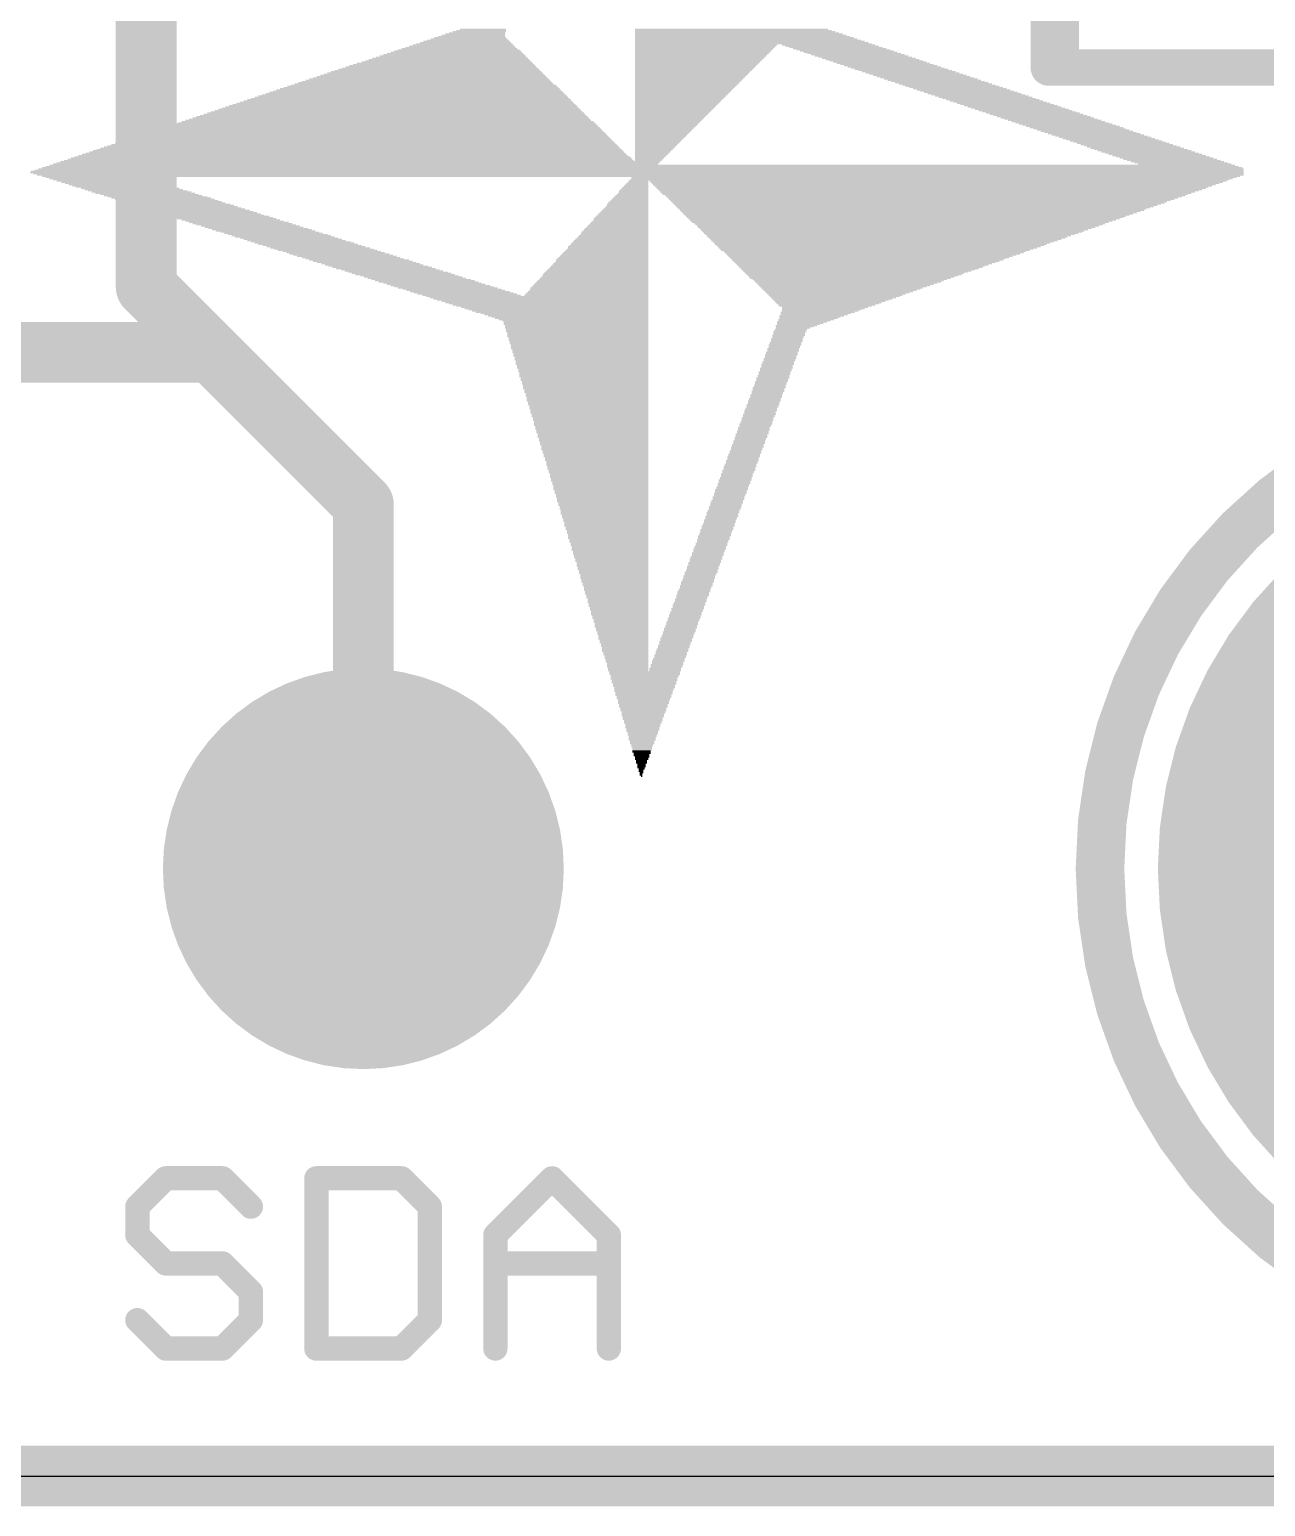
# Model space of a CAD drawing. Extents: x -0.1 to 25.5, y -0.1 to 17.9.
# Drawn here: x 16.38 to 21.55, y -0.13 to 6.05 of the extents above; entities that cross this region are included whole.
import ezdxf

# ---------------------------------------------------------------- set-up
doc = ezdxf.new("R2010")
doc.units = 0
for name, color, linetype in [('1', 12, 'CONTINUOUS'), ('16', 5, 'CONTINUOUS'), ('17', 110, 'CONTINUOUS'), ('20', 53, 'CONTINUOUS'), ('21', 40, 'CONTINUOUS'), ('51', 253, 'CONTINUOUS')]:
    doc.layers.add(name, color=color, linetype=linetype)

# ---------------------------------------------------------------- blocks, each defined once
blk = doc.blocks.new('RECT')
blk.add_solid([(-0.5, -0.5), (0.5, -0.5), (-0.5, 0.5), (0.5, 0.5)])
blk = doc.blocks.new('ROUNDP')
at = {"const_width": 0.5}
blk.add_lwpolyline([(0, -0.25, 1), (0, 0.25, 1), (0, -0.25)], format="xyb", dxfattribs=at)

msp = doc.modelspace()

# ---------------------------------------------------------------- linework, layer by layer
at = {"layer": '1', "const_width": 0.254}
msp.add_lwpolyline([(25.4, 0), (0, 0)], dxfattribs=at)
at = {"layer": '16', "const_width": 0.254}
for points in [[(16.872, 9.271), (16.872, 4.972)], [(16.872, 4.972), (17.145, 4.699)], [(7.9091, 4.699), (17.145, 4.699)], [(17.145, 4.699), (17.78, 4.064)], [(17.78, 4.064), (17.78, 2.54)], [(25.4, 0), (0, 0)]]:
    msp.add_lwpolyline(points, dxfattribs=at)
at = {"layer": '16', "const_width": 0.127}
for points in [[(16.9169, 5.0169, 1), (16.8271, 4.9271)], [(16.8085, 4.972, 1), (16.9355, 4.972)], [(17.1899, 4.7439, 1), (17.1001, 4.6541)], [(17.145, 4.6355, 1), (17.145, 4.7625)], [(17.1001, 4.6541, 1), (17.1899, 4.7439)], [(17.8435, 4.064, 1), (17.7165, 4.064)], [(17.7351, 4.0191, 1), (17.8249, 4.1089)], [(17.7165, 2.54, 1), (17.8435, 2.54)]]:
    msp.add_lwpolyline(points, format="xyb", dxfattribs=at)
at = {"layer": '20'}
msp.add_line((2.54, 0), (22.86, 0), dxfattribs=at)
at = {"layer": '21'}
for points, const_width in [([(20.646, 5.89), (20.646, 6.99)], 0.1524), ([(23.246, 5.89), (20.646, 5.89)], 0.1524), ([(16.9538, 1.2452), (16.8352, 1.1266)], 0.1016), ([(17.1911, 1.2452), (16.9538, 1.2452)], 0.1016), ([(17.3097, 1.1266), (17.1911, 1.2452)], 0.1016), ([(17.5836, 1.2452), (17.5836, 0.5334)], 0.1016), ([(17.9395, 1.2452), (17.5836, 1.2452)], 0.1016), ([(18.0581, 1.1266), (17.9395, 1.2452)], 0.1016), ([(18.332, 1.0079), (18.5693, 1.2452)], 0.1016), ([(18.5693, 1.2452), (18.8065, 1.0079)], 0.1016), ([(16.8352, 1.1266), (16.8352, 1.0079)], 0.1016), ([(18.0581, 0.652), (18.0581, 1.1266)], 0.1016), ([(16.8352, 1.0079), (16.9538, 0.8893)], 0.1016), ([(18.332, 0.5334), (18.332, 1.0079)], 0.1016), ([(18.8065, 1.0079), (18.8065, 0.5334)], 0.1016), ([(16.9538, 0.8893), (17.1911, 0.8893)], 0.1016), ([(17.1911, 0.8893), (17.3097, 0.7707)], 0.1016), ([(18.332, 0.8893), (18.8065, 0.8893)], 0.1016), ([(17.3097, 0.7707), (17.3097, 0.652)], 0.1016), ([(16.9538, 0.5334), (16.8352, 0.652)], 0.1016), ([(17.3097, 0.652), (17.1911, 0.5334)], 0.1016), ([(17.9395, 0.5334), (18.0581, 0.652)], 0.1016), ([(17.1911, 0.5334), (16.9538, 0.5334)], 0.1016), ([(17.5836, 0.5334), (17.9395, 0.5334)], 0.1016)]:
    msp.add_lwpolyline(points, dxfattribs=dict(at, const_width=const_width))
for points, const_width in [([(20.646, 5.9281, 1), (20.646, 5.8519)], 0.0762), ([(20.6079, 5.89, 1), (20.6841, 5.89)], 0.0762), ([(22.86, 0.54, 1), (22.86, 4.54, 1), (22.86, 0.54)], 0.2032), ([(16.9538, 1.2706, 1), (16.9538, 1.2198)], 0.0508), ([(16.9718, 1.2272, 1), (16.9359, 1.2632)], 0.0508), ([(17.209, 1.2632, 1), (17.1731, 1.2272)], 0.0508), ([(17.1911, 1.2198, 1), (17.1911, 1.2706)], 0.0508), ([(17.609, 1.2452, 1), (17.5582, 1.2452)], 0.0508), ([(17.5836, 1.2706, 1), (17.5836, 1.2198)], 0.0508), ([(17.9575, 1.2632, 1), (17.9215, 1.2272)], 0.0508), ([(17.9395, 1.2198, 1), (17.9395, 1.2706)], 0.0508), ([(18.5872, 1.2632, 1), (18.5513, 1.2272)], 0.0508), ([(18.5872, 1.2272, 1), (18.5513, 1.2632)], 0.0508), ([(16.8606, 1.1266, 1), (16.8098, 1.1266)], 0.0508), ([(18.0835, 1.1266, 1), (18.0327, 1.1266)], 0.0508), ([(16.8172, 1.1445, 1), (16.8531, 1.1086)], 0.0508), ([(17.2918, 1.1086, 1), (17.3277, 1.1445)], 0.0508), ([(18.0402, 1.1086, 1), (18.0761, 1.1445)], 0.0508), ([(16.8531, 1.0259, 1), (16.8172, 0.99)], 0.0508), ([(18.3574, 1.0079, 1), (18.3066, 1.0079)], 0.0508), ([(18.314, 1.0259, 1), (18.35, 0.99)], 0.0508), ([(18.8319, 1.0079, 1), (18.7811, 1.0079)], 0.0508), ([(18.7886, 0.99, 1), (18.8245, 1.0259)], 0.0508), ([(16.8098, 1.0079, 1), (16.8606, 1.0079)], 0.0508), ([(16.9538, 0.9147, 1), (16.9538, 0.8639)], 0.0508), ([(16.9359, 0.8713, 1), (16.9718, 0.9073)], 0.0508), ([(17.209, 0.9073, 1), (17.1731, 0.8713)], 0.0508), ([(17.1911, 0.8639, 1), (17.1911, 0.9147)], 0.0508), ([(18.332, 0.9147, 1), (18.332, 0.8639)], 0.0508), ([(18.8065, 0.8639, 1), (18.8065, 0.9147)], 0.0508), ([(17.3351, 0.7707, 1), (17.2843, 0.7707)], 0.0508), ([(17.2918, 0.7527, 1), (17.3277, 0.7886)], 0.0508), ([(16.8531, 0.67, 1), (16.8172, 0.6341)], 0.0508), ([(17.3277, 0.6341, 1), (17.2918, 0.67)], 0.0508), ([(18.0761, 0.6341, 1), (18.0402, 0.67)], 0.0508), ([(17.2843, 0.652, 1), (17.3351, 0.652)], 0.0508), ([(18.0327, 0.652, 1), (18.0835, 0.652)], 0.0508), ([(16.9538, 0.5588, 1), (16.9538, 0.508)], 0.0508), ([(16.9359, 0.5154, 1), (16.9718, 0.5514)], 0.0508), ([(17.1731, 0.5514, 1), (17.209, 0.5154)], 0.0508), ([(17.1911, 0.508, 1), (17.1911, 0.5588)], 0.0508), ([(17.5836, 0.5588, 1), (17.5836, 0.508)], 0.0508), ([(17.5582, 0.5334, 1), (17.609, 0.5334)], 0.0508), ([(17.9215, 0.5514, 1), (17.9575, 0.5154)], 0.0508), ([(17.9395, 0.508, 1), (17.9395, 0.5588)], 0.0508), ([(18.3066, 0.5334, 1), (18.3574, 0.5334)], 0.0508), ([(18.7811, 0.5334, 1), (18.8319, 0.5334)], 0.0508)]:
    msp.add_lwpolyline(points, format="xyb", dxfattribs=dict(at, const_width=const_width))
at = {"layer": '51', "const_width": 0.1524}
for points in [[(20.696, 5.89), (20.696, 11.99)], [(24.946, 5.89), (20.696, 5.89)]]:
    msp.add_lwpolyline(points, dxfattribs=at)
at = {"layer": '51', "const_width": 0.0762}
for points in [[(20.696, 5.9281, 1), (20.696, 5.8519)], [(20.6579, 5.89, 1), (20.7341, 5.89)]]:
    msp.add_lwpolyline(points, format="xyb", dxfattribs=at)

# ---------------------------------------------------------------- block references
at = {"layer": '17', "xscale": 3.516, "yscale": 3.516}
msp.add_blockref('ROUNDP', (22.86, 2.54), dxfattribs=at)
msp.add_blockref('ROUNDP', (22.86, 2.54), dxfattribs=at)
at = {"layer": '17', "xscale": 1.6764, "yscale": 1.6764, "rotation": 90}
msp.add_blockref('ROUNDP', (17.78, 2.54), dxfattribs=at)
msp.add_blockref('ROUNDP', (17.78, 2.54), dxfattribs=at)
at = {"layer": '21', "yscale": 0.0051}
for p, xscale in [((18.2804, 6.0503), 0.193), ((19.3192, 6.0503), 0.8077), ((18.2016, 5.9893), 0.4013), ((18.2067, 5.9944), 0.381), ((18.2118, 5.9995), 0.3607), ((18.2169, 6.0046), 0.3404), ((18.222, 6.0096), 0.32), ((18.227, 6.0147), 0.2997), ((18.2321, 6.0198), 0.2794), ((18.2397, 6.0249), 0.2642), ((18.2474, 6.03), 0.2489), ((18.255, 6.035), 0.2337), ((18.2651, 6.0401), 0.2235), ((18.2728, 6.0452), 0.2083), ((19.3269, 6.0452), 0.823), ((19.3345, 6.0401), 0.8382), ((19.3421, 6.035), 0.8534), ((19.3497, 6.03), 0.8687), ((19.3573, 6.0249), 0.8839), ((19.365, 6.0198), 0.8992), ((19.3726, 6.0147), 0.9144), ((19.3802, 6.0096), 0.9296), ((19.3878, 6.0046), 0.9449), ((19.3954, 5.9995), 0.9601), ((19.4031, 5.9944), 0.9754), ((19.4107, 5.9893), 0.9906), ((18.1432, 5.9284), 0.6502), ((18.1483, 5.9334), 0.6299), ((18.1534, 5.9385), 0.6096), ((18.1585, 5.9436), 0.5893), ((18.1635, 5.9487), 0.569), ((18.1686, 5.9538), 0.5486), ((18.1737, 5.9588), 0.5283), ((18.1788, 5.9639), 0.508), ((18.1813, 5.969), 0.4826), ((18.1864, 5.9741), 0.4623), ((18.1915, 5.9792), 0.442), ((18.1966, 5.9842), 0.4216), ((19.2126, 5.9842), 0.5944), ((19.21, 5.9792), 0.5893), ((19.2075, 5.9741), 0.5842), ((19.2049, 5.969), 0.5791), ((19.2024, 5.9639), 0.574), ((19.1999, 5.9588), 0.569), ((19.1973, 5.9538), 0.5639), ((19.1948, 5.9487), 0.5588), ((19.1922, 5.9436), 0.5537), ((19.1897, 5.9385), 0.5486), ((19.1872, 5.9334), 0.5436), ((19.1846, 5.9284), 0.5385), ((19.7256, 5.9842), 0.3912), ((19.7409, 5.9792), 0.3912), ((19.7561, 5.9741), 0.3912), ((19.7714, 5.969), 0.3912), ((19.7866, 5.9639), 0.3912), ((19.8018, 5.9588), 0.3912), ((19.8171, 5.9538), 0.3912), ((19.8323, 5.9487), 0.3912), ((19.8476, 5.9436), 0.3912), ((19.8628, 5.9385), 0.3912), ((19.878, 5.9334), 0.3912), ((19.8933, 5.9284), 0.3912), ((18.0797, 5.8674), 0.8992), ((18.0848, 5.8725), 0.8788), ((18.0899, 5.8776), 0.8585), ((18.095, 5.8826), 0.8382), ((18.1, 5.8877), 0.8179), ((18.1051, 5.8928), 0.7976), ((18.1102, 5.8979), 0.7772), ((18.1153, 5.903), 0.7569), ((18.1204, 5.908), 0.7366), ((18.128, 5.9131), 0.7112), ((18.1331, 5.9182), 0.6909), ((18.1381, 5.9233), 0.6706), ((19.1821, 5.9233), 0.5334), ((19.1795, 5.9182), 0.5283), ((19.177, 5.9131), 0.5232), ((19.1745, 5.908), 0.5182), ((19.1719, 5.903), 0.5131), ((19.1694, 5.8979), 0.508), ((19.1668, 5.8928), 0.5029), ((19.1643, 5.8877), 0.4978), ((19.1618, 5.8826), 0.4928), ((19.1592, 5.8776), 0.4877), ((19.1567, 5.8725), 0.4826), ((19.1541, 5.8674), 0.4775), ((19.9085, 5.9233), 0.3912), ((19.9238, 5.9182), 0.3912), ((19.939, 5.9131), 0.3912), ((19.9542, 5.908), 0.3912), ((19.9695, 5.903), 0.3912), ((19.9847, 5.8979), 0.3912), ((20, 5.8928), 0.3912), ((20.0152, 5.8877), 0.3912), ((20.0304, 5.8826), 0.3912), ((20.0457, 5.8776), 0.3912), ((20.0609, 5.8725), 0.3912), ((20.0762, 5.8674), 0.3912), ((18.0213, 5.8064), 1.1481), ((18.0264, 5.8115), 1.1278), ((18.0315, 5.8166), 1.1074), ((18.034, 5.8217), 1.082), ((18.0391, 5.8268), 1.0617), ((18.0442, 5.8318), 1.0414), ((18.0492, 5.8369), 1.0211), ((18.0543, 5.842), 1.0008), ((18.0594, 5.8471), 0.9804), ((18.0645, 5.8522), 0.9601), ((18.0696, 5.8572), 0.9398), ((18.0746, 5.8623), 0.9195), ((19.1516, 5.8623), 0.4724), ((19.1491, 5.8572), 0.4674), ((19.1465, 5.8522), 0.4623), ((19.144, 5.8471), 0.4572), ((19.1414, 5.842), 0.4521), ((19.1389, 5.8369), 0.447), ((19.1364, 5.8318), 0.442), ((19.1338, 5.8268), 0.4369), ((19.1313, 5.8217), 0.4318), ((19.1287, 5.8166), 0.4267), ((19.1262, 5.8115), 0.4216), ((19.1237, 5.8064), 0.4166), ((20.0914, 5.8623), 0.3912), ((20.1066, 5.8572), 0.3912), ((20.1219, 5.8522), 0.3912), ((20.1371, 5.8471), 0.3912), ((20.1524, 5.842), 0.3912), ((20.1676, 5.8369), 0.3912), ((20.1828, 5.8318), 0.3912), ((20.1981, 5.8268), 0.3912), ((20.2133, 5.8217), 0.3912), ((20.2286, 5.8166), 0.3912), ((20.2438, 5.8115), 0.3912), ((20.259, 5.8064), 0.3912), ((17.9603, 5.7455), 1.3919), ((17.9654, 5.7506), 1.3716), ((17.9705, 5.7556), 1.3513), ((17.9756, 5.7607), 1.331), ((17.9807, 5.7658), 1.3106), ((17.9857, 5.7709), 1.2903), ((17.9908, 5.776), 1.27), ((17.9959, 5.781), 1.2497), ((18.001, 5.7861), 1.2294), ((18.0061, 5.7912), 1.209), ((18.0111, 5.7963), 1.1887), ((18.0162, 5.8014), 1.1684), ((19.1211, 5.8014), 0.4115), ((19.1186, 5.7963), 0.4064), ((19.116, 5.7912), 0.4013), ((19.1135, 5.7861), 0.3962), ((19.111, 5.781), 0.3912), ((19.1084, 5.776), 0.3861), ((19.1059, 5.7709), 0.381), ((19.1033, 5.7658), 0.3759), ((19.1008, 5.7607), 0.3708), ((19.0983, 5.7556), 0.3658), ((19.0957, 5.7506), 0.3607), ((19.0932, 5.7455), 0.3556), ((20.2743, 5.8014), 0.3912), ((20.2895, 5.7963), 0.3912), ((20.3048, 5.7912), 0.3912), ((20.32, 5.7861), 0.3912), ((20.3352, 5.781), 0.3912), ((20.3505, 5.776), 0.3912), ((20.3657, 5.7709), 0.3912), ((20.381, 5.7658), 0.3912), ((20.3962, 5.7607), 0.3912), ((20.4114, 5.7556), 0.3912), ((20.4267, 5.7506), 0.3912), ((20.4419, 5.7455), 0.3912), ((17.8943, 5.6794), 1.6561), ((17.8994, 5.6845), 1.6358), ((17.9045, 5.6896), 1.6154), ((17.9095, 5.6947), 1.5951), ((17.9146, 5.6998), 1.5748), ((17.9197, 5.7048), 1.5545), ((17.9248, 5.7099), 1.5342), ((17.9299, 5.715), 1.5138), ((17.9349, 5.7201), 1.4935), ((17.94, 5.7252), 1.4732), ((17.9451, 5.7302), 1.4529), ((17.9502, 5.7353), 1.4326), ((17.9553, 5.7404), 1.4122), ((19.0906, 5.7404), 0.3505), ((19.0881, 5.7353), 0.3454), ((19.0856, 5.7302), 0.3404), ((19.083, 5.7252), 0.3353), ((19.0805, 5.7201), 0.3302), ((19.0779, 5.715), 0.3251), ((19.0754, 5.7099), 0.32), ((19.0729, 5.7048), 0.315), ((19.0703, 5.6998), 0.3099), ((19.0678, 5.6947), 0.3048), ((19.0652, 5.6896), 0.2997), ((19.0627, 5.6845), 0.2946), ((19.0602, 5.6794), 0.2896), ((20.4572, 5.7404), 0.3912), ((20.4724, 5.7353), 0.3912), ((20.4876, 5.7302), 0.3912), ((20.5029, 5.7252), 0.3912), ((20.5181, 5.7201), 0.3912), ((20.5334, 5.715), 0.3912), ((20.5486, 5.7099), 0.3912), ((20.5638, 5.7048), 0.3912), ((20.5791, 5.6998), 0.3912), ((20.5943, 5.6947), 0.3912), ((20.6096, 5.6896), 0.3912), ((20.6248, 5.6845), 0.3912), ((20.64, 5.6794), 0.3912), ((17.8333, 5.6185), 1.9101), ((17.8384, 5.6236), 1.8898), ((17.8435, 5.6286), 1.8694), ((17.8486, 5.6337), 1.8491), ((17.8562, 5.6388), 1.8237), ((17.8613, 5.6439), 1.8034), ((17.8664, 5.649), 1.7831), ((17.8714, 5.654), 1.7628), ((17.8765, 5.6591), 1.7424), ((17.8816, 5.6642), 1.7221), ((17.8841, 5.6693), 1.6967), ((17.8892, 5.6744), 1.6764), ((19.0576, 5.6744), 0.2845), ((19.0551, 5.6693), 0.2794), ((19.0525, 5.6642), 0.2743), ((19.05, 5.6591), 0.2692), ((19.0475, 5.654), 0.2642), ((19.0449, 5.649), 0.2591), ((19.0424, 5.6439), 0.254), ((19.0398, 5.6388), 0.2489), ((19.0373, 5.6337), 0.2438), ((19.0348, 5.6286), 0.2388), ((19.0322, 5.6236), 0.2337), ((19.0297, 5.6185), 0.2286), ((20.6553, 5.6744), 0.3912), ((20.6705, 5.6693), 0.3912), ((20.6858, 5.6642), 0.3912), ((20.701, 5.6591), 0.3912), ((20.7162, 5.654), 0.3912), ((20.7315, 5.649), 0.3912), ((20.7467, 5.6439), 0.3912), ((20.762, 5.6388), 0.3912), ((20.7747, 5.6337), 0.3861), ((20.7899, 5.6286), 0.3861), ((20.8051, 5.6236), 0.3861), ((20.8204, 5.6185), 0.3861), ((17.7724, 5.5575), 2.1539), ((17.7775, 5.5626), 2.1336), ((17.7825, 5.5677), 2.1133), ((17.7876, 5.5728), 2.093), ((17.7927, 5.5778), 2.0726), ((17.7978, 5.5829), 2.0523), ((17.8029, 5.588), 2.032), ((17.8079, 5.5931), 2.0117), ((17.813, 5.5982), 1.9914), ((17.8181, 5.6032), 1.971), ((17.8232, 5.6083), 1.9507), ((17.8283, 5.6134), 1.9304), ((19.0271, 5.6134), 0.2235), ((19.0246, 5.6083), 0.2184), ((19.0221, 5.6032), 0.2134), ((19.0195, 5.5982), 0.2083), ((19.017, 5.5931), 0.2032), ((19.0144, 5.588), 0.1981), ((19.0119, 5.5829), 0.193), ((19.0094, 5.5778), 0.188), ((19.0068, 5.5728), 0.1829), ((19.0043, 5.5677), 0.1778), ((19.0017, 5.5626), 0.1727), ((18.9992, 5.5575), 0.1676), ((20.8356, 5.6134), 0.3861), ((20.8509, 5.6083), 0.3861), ((20.8661, 5.6032), 0.3861), ((20.8813, 5.5982), 0.3861), ((20.8966, 5.5931), 0.3861), ((20.9118, 5.588), 0.3861), ((20.9271, 5.5829), 0.3861), ((20.9423, 5.5778), 0.3861), ((20.9575, 5.5728), 0.3861), ((20.9728, 5.5677), 0.3861), ((20.988, 5.5626), 0.3861), ((21.0007, 5.5575), 0.3912), ((17.7673, 5.4966), 2.5095), ((17.719, 5.5016), 2.3825), ((17.7241, 5.5067), 2.3622), ((17.7292, 5.5118), 2.3419), ((17.7343, 5.5169), 2.3216), ((17.7368, 5.522), 2.2962), ((17.7419, 5.527), 2.2758), ((17.747, 5.5321), 2.2555), ((17.7521, 5.5372), 2.2352), ((17.7571, 5.5423), 2.2149), ((17.7622, 5.5474), 2.1946), ((17.7673, 5.5524), 2.1742), ((18.9967, 5.5524), 0.1626), ((18.9941, 5.5474), 0.1575), ((18.9916, 5.5423), 0.1524), ((18.989, 5.5372), 0.1473), ((18.9865, 5.5321), 0.1422), ((18.984, 5.527), 0.1372), ((18.9814, 5.522), 0.1321), ((18.9789, 5.5169), 0.127), ((18.9763, 5.5118), 0.1219), ((18.9738, 5.5067), 0.1168), ((18.9713, 5.5016), 0.1118), ((21.016, 5.5524), 0.3912), ((21.0312, 5.5474), 0.3912), ((21.0464, 5.5423), 0.3912), ((21.0617, 5.5372), 0.3912), ((21.0769, 5.5321), 0.3912), ((21.0922, 5.527), 0.3912), ((21.1074, 5.522), 0.3912), ((21.1226, 5.5169), 0.3912), ((21.1379, 5.5118), 0.3912), ((21.1531, 5.5067), 0.3912), ((21.1684, 5.5016), 0.3912), ((21.1836, 5.4966), 0.3912), ((18.923, 5.4508), 5.0749), ((18.9255, 5.4559), 5.0698), ((18.9306, 5.4458), 5.0597), ((18.9332, 5.461), 5.0546), ((18.9382, 5.4407), 5.0444), ((18.9408, 5.4661), 5.0394), ((18.9459, 5.4712), 5.019), ((18.9408, 5.4356), 5.0089), ((18.9459, 5.4762), 4.9886), ((18.9459, 5.4813), 4.9581), ((17.747, 5.4864), 2.5298), ((17.7571, 5.4915), 2.5197), ((21.1988, 5.4915), 0.3912), ((21.2141, 5.4864), 0.3912), ((16.6599, 5.4305), 0.4166), ((16.6751, 5.4254), 0.4166), ((16.6903, 5.4204), 0.4166), ((16.7056, 5.4153), 0.4166), ((16.7234, 5.4102), 0.4115), ((16.7386, 5.4051), 0.4115), ((16.7564, 5.4), 0.4166), ((16.7716, 5.395), 0.4166), ((16.7869, 5.3899), 0.4166), ((16.8046, 5.3848), 0.4115), ((16.8199, 5.3797), 0.4115), ((16.8377, 5.3746), 0.4166), ((18.9103, 5.3746), 0.1219), ((18.9128, 5.3797), 0.1168), ((18.9154, 5.3848), 0.1118), ((18.9179, 5.3899), 0.1067), ((18.9205, 5.395), 0.1016), ((18.923, 5.4), 0.0965), ((18.9255, 5.4051), 0.0914), ((18.9281, 5.4102), 0.0864), ((18.9306, 5.4153), 0.0813), ((20.1473, 5.4204), 2.5044), ((20.1574, 5.4254), 2.5146), ((20.1651, 5.4305), 2.5298), ((20.1828, 5.4153), 2.413), ((20.1778, 5.4102), 2.3927), ((20.1727, 5.4051), 2.3724), ((20.1676, 5.4), 2.352), ((20.1625, 5.395), 2.3317), ((20.1574, 5.3899), 2.3114), ((20.1549, 5.3848), 2.2962), ((20.1498, 5.3797), 2.2758), ((20.1447, 5.3746), 2.2555), ((16.8529, 5.3696), 0.4166), ((16.8681, 5.3645), 0.4166), ((16.8859, 5.3594), 0.4115), ((16.9012, 5.3543), 0.4115), ((16.9189, 5.3492), 0.4166), ((16.9342, 5.3442), 0.4166), ((16.9494, 5.3391), 0.4166), ((16.9672, 5.334), 0.4115), ((16.9824, 5.3289), 0.4115), ((16.9977, 5.3238), 0.4115), ((17.0155, 5.3188), 0.4166), ((17.0307, 5.3137), 0.4166), ((18.8849, 5.3188), 0.1727), ((18.8849, 5.3137), 0.1727), ((18.8874, 5.3238), 0.1676), ((18.89, 5.3289), 0.1626), ((18.8925, 5.334), 0.1575), ((18.8951, 5.3391), 0.1524), ((18.8976, 5.3442), 0.1473), ((18.9001, 5.3492), 0.1422), ((18.9027, 5.3543), 0.1372), ((18.9052, 5.3594), 0.1321), ((18.9078, 5.3645), 0.127), ((18.9103, 5.3696), 0.1219), ((20.1397, 5.3696), 2.2352), ((20.1346, 5.3645), 2.2149), ((20.1295, 5.3594), 2.1946), ((20.1295, 5.3543), 2.1742), ((20.1244, 5.3492), 2.1539), ((20.1193, 5.3442), 2.1336), ((20.1143, 5.3391), 2.1133), ((20.1092, 5.334), 2.093), ((20.1041, 5.3289), 2.0726), ((20.1016, 5.3238), 2.0574), ((20.0965, 5.3188), 2.0371), ((20.0914, 5.3137), 2.0168), ((17.0459, 5.3086), 0.4166), ((17.0637, 5.3035), 0.4115), ((17.079, 5.2984), 0.4115), ((17.0967, 5.2934), 0.4166), ((17.112, 5.2883), 0.4166), ((17.1272, 5.2832), 0.4166), ((17.145, 5.2781), 0.4115), ((17.1602, 5.273), 0.4115), ((17.178, 5.268), 0.4166), ((17.1933, 5.2629), 0.4166), ((17.2085, 5.2578), 0.4166), ((17.2263, 5.2527), 0.4115), ((17.2415, 5.2476), 0.4115), ((18.8544, 5.2476), 0.2337), ((18.857, 5.2578), 0.2286), ((18.857, 5.2527), 0.2286), ((18.8595, 5.2629), 0.2235), ((18.862, 5.268), 0.2184), ((18.8646, 5.273), 0.2134), ((18.8671, 5.2781), 0.2083), ((18.8697, 5.2832), 0.2032), ((18.8722, 5.2883), 0.1981), ((18.8747, 5.2934), 0.193), ((18.8773, 5.2984), 0.188), ((18.8798, 5.3035), 0.1829), ((18.8824, 5.3086), 0.1778), ((20.0863, 5.3086), 1.9964), ((20.0812, 5.3035), 1.9761), ((20.0762, 5.2984), 1.9558), ((20.0736, 5.2934), 1.9406), ((20.0685, 5.2883), 1.9202), ((20.0635, 5.2832), 1.8999), ((20.0584, 5.2781), 1.8796), ((20.0533, 5.273), 1.8593), ((20.0482, 5.268), 1.839), ((20.0457, 5.2629), 1.8237), ((20.0406, 5.2578), 1.8034), ((20.0355, 5.2527), 1.7831), ((20.0304, 5.2476), 1.7628), ((17.2593, 5.2426), 0.4166), ((17.2745, 5.2375), 0.4166), ((17.2898, 5.2324), 0.4166), ((17.3076, 5.2273), 0.4115), ((17.3228, 5.2222), 0.4115), ((17.3406, 5.2172), 0.4166), ((17.3558, 5.2121), 0.4166), ((17.3711, 5.207), 0.4166), ((17.3888, 5.2019), 0.4115), ((17.4041, 5.1968), 0.4115), ((17.4219, 5.1918), 0.4166), ((17.4371, 5.1867), 0.4166), ((18.8265, 5.1867), 0.2896), ((18.829, 5.1918), 0.2845), ((18.8316, 5.2019), 0.2794), ((18.8316, 5.1968), 0.2794), ((18.8341, 5.207), 0.2743), ((18.8366, 5.2121), 0.2692), ((18.8392, 5.2172), 0.2642), ((18.8417, 5.2222), 0.2591), ((18.8443, 5.2273), 0.254), ((18.8468, 5.2324), 0.2489), ((18.8493, 5.2375), 0.2438), ((18.8519, 5.2426), 0.2388), ((20.0254, 5.2426), 1.7424), ((20.0228, 5.2375), 1.717), ((20.0203, 5.2324), 1.7018), ((20.0152, 5.2273), 1.6815), ((20.0101, 5.2222), 1.6612), ((20.005, 5.2172), 1.6408), ((20, 5.2121), 1.6205), ((19.9949, 5.207), 1.6002), ((19.9923, 5.2019), 1.585), ((19.9873, 5.1968), 1.5646), ((19.9822, 5.1918), 1.5443), ((19.9771, 5.1867), 1.524), ((17.4523, 5.1816), 0.4166), ((17.4701, 5.1765), 0.4115), ((17.4854, 5.1714), 0.4115), ((17.5006, 5.1664), 0.4115), ((17.5184, 5.1613), 0.4166), ((17.5336, 5.1562), 0.4166), ((17.5489, 5.1511), 0.4166), ((17.5666, 5.146), 0.4115), ((17.5819, 5.141), 0.4115), ((17.5997, 5.1359), 0.4166), ((17.6149, 5.1308), 0.4166), ((17.6301, 5.1257), 0.4166), ((18.7985, 5.1257), 0.3454), ((18.8011, 5.1308), 0.3404), ((18.8036, 5.141), 0.3353), ((18.8036, 5.1359), 0.3353), ((18.8062, 5.146), 0.3302), ((18.8087, 5.1511), 0.3251), ((18.8112, 5.1562), 0.32), ((18.8138, 5.1613), 0.315), ((18.8163, 5.1664), 0.3099), ((18.8189, 5.1714), 0.3048), ((18.8214, 5.1765), 0.2997), ((18.8239, 5.1816), 0.2946), ((19.972, 5.1816), 1.5037), ((19.9695, 5.1765), 1.4884), ((19.9644, 5.1714), 1.4681), ((19.9593, 5.1664), 1.4478), ((19.9542, 5.1613), 1.4275), ((19.9492, 5.1562), 1.4072), ((19.9441, 5.1511), 1.3868), ((19.9415, 5.146), 1.3716), ((19.9365, 5.141), 1.3513), ((19.9314, 5.1359), 1.331), ((19.9263, 5.1308), 1.3106), ((19.9212, 5.1257), 1.2903), ((17.6479, 5.1206), 0.4115), ((17.6632, 5.1156), 0.4115), ((17.6809, 5.1105), 0.4166), ((17.6962, 5.1054), 0.4166), ((17.7114, 5.1003), 0.4166), ((17.7292, 5.0952), 0.4115), ((17.7444, 5.0902), 0.4115), ((17.7622, 5.0851), 0.4166), ((17.7775, 5.08), 0.4166), ((17.7927, 5.0749), 0.4166), ((17.8105, 5.0698), 0.4115), ((17.8257, 5.0648), 0.4115), ((18.7706, 5.0648), 0.4013), ((18.7731, 5.0698), 0.3962), ((18.7757, 5.0749), 0.3912), ((18.7782, 5.0851), 0.3861), ((18.7782, 5.08), 0.3861), ((18.7808, 5.0902), 0.381), ((18.7833, 5.0952), 0.3759), ((18.7858, 5.1003), 0.3708), ((18.7884, 5.1054), 0.3658), ((18.7909, 5.1105), 0.3607), ((18.7935, 5.1156), 0.3556), ((18.796, 5.1206), 0.3505), ((19.9187, 5.1206), 1.2649), ((19.9161, 5.1156), 1.2497), ((19.9111, 5.1105), 1.2294), ((19.906, 5.1054), 1.209), ((19.9009, 5.1003), 1.1887), ((19.8958, 5.0952), 1.1684), ((19.8907, 5.0902), 1.1481), ((19.8882, 5.0851), 1.1328), ((19.8831, 5.08), 1.1125), ((19.878, 5.0749), 1.0922), ((19.873, 5.0698), 1.0719), ((19.8679, 5.0648), 1.0516), ((17.8435, 5.0597), 0.4166), ((17.8587, 5.0546), 0.4166), ((17.874, 5.0495), 0.4166), ((17.8918, 5.0444), 0.4115), ((17.907, 5.0394), 0.4115), ((17.9248, 5.0343), 0.4166), ((17.94, 5.0292), 0.4166), ((17.9553, 5.0241), 0.4166), ((17.973, 5.019), 0.4115), ((17.9883, 5.014), 0.4115), ((18.0035, 5.0089), 0.4115), ((18.0213, 5.0038), 0.4166), ((18.7427, 5.0038), 0.4572), ((18.7452, 5.0089), 0.4521), ((18.7477, 5.014), 0.447), ((18.7503, 5.0241), 0.442), ((18.7503, 5.019), 0.442), ((18.7528, 5.0292), 0.4369), ((18.7554, 5.0343), 0.4318), ((18.7579, 5.0394), 0.4267), ((18.7604, 5.0444), 0.4216), ((18.763, 5.0495), 0.4166), ((18.7655, 5.0546), 0.4115), ((18.7681, 5.0597), 0.4064), ((19.8628, 5.0597), 1.0312), ((19.8603, 5.0546), 1.016), ((19.8552, 5.0495), 0.9957), ((19.8501, 5.0444), 0.9754), ((19.845, 5.0394), 0.955), ((19.8399, 5.0343), 0.9347), ((19.8349, 5.0292), 0.9144), ((19.8323, 5.0241), 0.8992), ((19.8272, 5.019), 0.8788), ((19.8222, 5.014), 0.8585), ((19.8171, 5.0089), 0.8382), ((19.8145, 5.0038), 0.8128), ((18.0365, 4.9987), 0.4166), ((18.0518, 4.9936), 0.4166), ((18.0696, 4.9886), 0.4115), ((18.0848, 4.9835), 0.4115), ((18.1026, 4.9784), 0.4166), ((18.1178, 4.9733), 0.4166), ((18.1331, 4.9682), 0.4166), ((18.1508, 4.9632), 0.4115), ((18.1661, 4.9581), 0.4115), ((18.1839, 4.953), 0.4166), ((18.1991, 4.9479), 0.4166), ((18.2143, 4.9428), 0.4166), ((18.7147, 4.9428), 0.5131), ((18.7173, 4.9479), 0.508), ((18.7198, 4.953), 0.5029), ((18.7223, 4.9581), 0.4978), ((18.7249, 4.9682), 0.4928), ((18.7249, 4.9632), 0.4928), ((18.7274, 4.9733), 0.4877), ((18.73, 4.9784), 0.4826), ((18.7325, 4.9835), 0.4775), ((18.735, 4.9886), 0.4724), ((18.7376, 4.9936), 0.4674), ((18.7401, 4.9987), 0.4623), ((19.8095, 4.9987), 0.7925), ((19.8069, 4.9936), 0.7772), ((19.8018, 4.9886), 0.7569), ((19.7968, 4.9835), 0.7366), ((19.7917, 4.9784), 0.7163), ((19.7866, 4.9733), 0.696), ((19.7815, 4.9682), 0.6756), ((19.779, 4.9632), 0.6604), ((19.7739, 4.9581), 0.6401), ((19.7688, 4.953), 0.6198), ((19.7637, 4.9479), 0.5994), ((19.7587, 4.9428), 0.5791), ((18.2321, 4.9378), 0.4115), ((18.5064, 4.9327), 0.9296), ((18.5141, 4.9276), 0.9144), ((18.5217, 4.9225), 0.8992), ((18.5293, 4.9174), 0.8839), ((18.5395, 4.9124), 0.8636), ((18.5471, 4.9073), 0.8484), ((18.5547, 4.9022), 0.8331), ((18.5623, 4.8971), 0.8179), ((18.5699, 4.892), 0.8026), ((18.5801, 4.887), 0.7823), ((18.5877, 4.8819), 0.7671), ((18.5953, 4.8768), 0.7518), ((18.7122, 4.9378), 0.5182), ((19.7536, 4.9378), 0.5588), ((19.751, 4.9327), 0.5436), ((19.746, 4.9276), 0.5232), ((19.7409, 4.9225), 0.5029), ((19.7358, 4.9174), 0.4826), ((19.7307, 4.9124), 0.4623), ((19.7256, 4.9073), 0.442), ((19.7231, 4.9022), 0.4267), ((19.718, 4.8971), 0.4064), ((19.7129, 4.892), 0.3861), ((19.7104, 4.887), 0.3607), ((19.7028, 4.8819), 0.3454), ((19.6952, 4.8768), 0.3302), ((18.603, 4.8717), 0.7366), ((18.6106, 4.8666), 0.7214), ((18.6207, 4.8616), 0.701), ((18.6284, 4.8565), 0.6858), ((18.636, 4.8514), 0.6706), ((18.6436, 4.8463), 0.6553), ((18.6512, 4.8412), 0.6401), ((18.6588, 4.8362), 0.6248), ((18.6665, 4.8311), 0.6096), ((18.669, 4.826), 0.6045), ((18.669, 4.8209), 0.6045), ((18.669, 4.8158), 0.6045), ((19.5986, 4.8158), 0.1778), ((19.6139, 4.826), 0.2083), ((19.6063, 4.8209), 0.193), ((19.6317, 4.8362), 0.2337), ((19.624, 4.8311), 0.2184), ((19.6545, 4.8514), 0.2692), ((19.6469, 4.8463), 0.254), ((19.6418, 4.8412), 0.2438), ((19.6799, 4.8666), 0.3099), ((19.6723, 4.8616), 0.2946), ((19.6647, 4.8565), 0.2794), ((19.6901, 4.8717), 0.32), ((18.6715, 4.8108), 0.5994), ((18.6715, 4.8057), 0.5994), ((18.6715, 4.8006), 0.5994), ((18.6741, 4.7955), 0.5944), ((18.6741, 4.7904), 0.5944), ((18.6741, 4.7854), 0.5944), ((18.6766, 4.7803), 0.5893), ((18.6766, 4.7752), 0.5893), ((18.6766, 4.7701), 0.5893), ((18.6766, 4.765), 0.5893), ((18.6792, 4.76), 0.5842), ((18.6792, 4.7549), 0.5842), ((19.5504, 4.7549), 0.1321), ((19.558, 4.7701), 0.1372), ((19.5555, 4.765), 0.1321), ((19.5555, 4.76), 0.1321), ((19.5631, 4.7854), 0.1372), ((19.5605, 4.7803), 0.1321), ((19.5605, 4.7752), 0.1321), ((19.5656, 4.7904), 0.1321), ((19.5682, 4.7955), 0.1372), ((19.591, 4.8108), 0.1727), ((19.5834, 4.8057), 0.1575), ((19.5758, 4.8006), 0.1422), ((18.6792, 4.7498), 0.5842), ((18.6817, 4.7447), 0.5791), ((18.6817, 4.7396), 0.5791), ((18.6817, 4.7346), 0.5791), ((18.6842, 4.7295), 0.574), ((18.6842, 4.7244), 0.574), ((18.6842, 4.7193), 0.574), ((18.6842, 4.7142), 0.574), ((18.6868, 4.7092), 0.569), ((18.6868, 4.7041), 0.569), ((18.6868, 4.699), 0.569), ((18.6893, 4.6939), 0.5639), ((19.5301, 4.699), 0.1321), ((19.5301, 4.6939), 0.1321), ((19.5351, 4.7142), 0.1321), ((19.5351, 4.7092), 0.1321), ((19.5351, 4.7041), 0.1321), ((19.5402, 4.7244), 0.1321), ((19.5402, 4.7193), 0.1321), ((19.5428, 4.7295), 0.1372), ((19.5453, 4.7396), 0.1321), ((19.5453, 4.7346), 0.1321), ((19.5504, 4.7498), 0.1321), ((19.5504, 4.7447), 0.1321), ((18.6893, 4.6888), 0.5639), ((18.6893, 4.6838), 0.5639), ((18.6919, 4.6787), 0.5588), ((18.6919, 4.6736), 0.5588), ((18.6919, 4.6685), 0.5588), ((18.6944, 4.6634), 0.5537), ((18.6944, 4.6584), 0.5537), ((18.6944, 4.6533), 0.5537), ((18.6944, 4.6482), 0.5537), ((18.6969, 4.6431), 0.5486), ((18.6969, 4.638), 0.5486), ((18.6969, 4.633), 0.5486), ((19.5072, 4.633), 0.1372), ((19.5097, 4.6431), 0.1321), ((19.5097, 4.638), 0.1321), ((19.5123, 4.6482), 0.1372), ((19.5148, 4.6584), 0.1321), ((19.5148, 4.6533), 0.1321), ((19.5224, 4.6736), 0.1372), ((19.5199, 4.6685), 0.1321), ((19.5199, 4.6634), 0.1321), ((19.5275, 4.6888), 0.1372), ((19.525, 4.6838), 0.1321), ((19.525, 4.6787), 0.1321), ((18.6995, 4.6279), 0.5436), ((18.6995, 4.6228), 0.5436), ((18.6995, 4.6177), 0.5436), ((18.702, 4.6126), 0.5385), ((18.702, 4.6076), 0.5385), ((18.702, 4.6025), 0.5385), ((18.702, 4.5974), 0.5385), ((18.7046, 4.5923), 0.5334), ((18.7046, 4.5872), 0.5334), ((18.7046, 4.5822), 0.5334), ((18.7071, 4.5771), 0.5283), ((18.7071, 4.572), 0.5283), ((19.4869, 4.5771), 0.1372), ((19.4843, 4.572), 0.1321), ((19.4894, 4.5872), 0.1321), ((19.4894, 4.5822), 0.1321), ((19.492, 4.5923), 0.1372), ((19.4945, 4.6025), 0.1321), ((19.4945, 4.5974), 0.1321), ((19.4996, 4.6177), 0.1321), ((19.4996, 4.6126), 0.1321), ((19.4996, 4.6076), 0.1321), ((19.5047, 4.6279), 0.1321), ((19.5047, 4.6228), 0.1321), ((18.7071, 4.5669), 0.5283), ((18.7096, 4.5618), 0.5232), ((18.7096, 4.5568), 0.5232), ((18.7096, 4.5517), 0.5232), ((18.7096, 4.5466), 0.5232), ((18.7122, 4.5415), 0.5182), ((18.7122, 4.5364), 0.5182), ((18.7122, 4.5314), 0.5182), ((18.7147, 4.5263), 0.5131), ((18.7147, 4.5212), 0.5131), ((18.7147, 4.5161), 0.5131), ((18.7173, 4.511), 0.508), ((18.7173, 4.506), 0.508), ((19.4589, 4.506), 0.1321), ((19.464, 4.5212), 0.1321), ((19.464, 4.5161), 0.1321), ((19.464, 4.511), 0.1321), ((19.4716, 4.5364), 0.1372), ((19.4691, 4.5314), 0.1321), ((19.4691, 4.5263), 0.1321), ((19.4767, 4.5517), 0.1372), ((19.4742, 4.5466), 0.1321), ((19.4742, 4.5415), 0.1321), ((19.4793, 4.5618), 0.1321), ((19.4793, 4.5568), 0.1321), ((19.4843, 4.5669), 0.1321), ((18.7173, 4.5009), 0.508), ((18.7173, 4.4958), 0.508), ((18.7198, 4.4907), 0.5029), ((18.7198, 4.4856), 0.5029), ((18.7198, 4.4806), 0.5029), ((18.7223, 4.4755), 0.4978), ((18.7223, 4.4704), 0.4978), ((18.7223, 4.4653), 0.4978), ((18.7249, 4.4602), 0.4928), ((18.7249, 4.4552), 0.4928), ((18.7249, 4.4501), 0.4928), ((18.7249, 4.445), 0.4928), ((19.4412, 4.4552), 0.1372), ((19.4386, 4.4501), 0.1321), ((19.4386, 4.445), 0.1321), ((19.4437, 4.4653), 0.1321), ((19.4437, 4.4602), 0.1321), ((19.4513, 4.4806), 0.1372), ((19.4488, 4.4755), 0.1321), ((19.4488, 4.4704), 0.1321), ((19.4564, 4.4958), 0.1372), ((19.4539, 4.4907), 0.1321), ((19.4539, 4.4856), 0.1321), ((19.4589, 4.5009), 0.1321), ((18.7274, 4.4399), 0.4877), ((18.7274, 4.4348), 0.4877), ((18.7274, 4.4298), 0.4877), ((18.73, 4.4247), 0.4826), ((18.73, 4.4196), 0.4826), ((18.73, 4.4145), 0.4826), ((18.7325, 4.4094), 0.4775), ((18.7325, 4.4044), 0.4775), ((18.7325, 4.3993), 0.4775), ((18.7325, 4.3942), 0.4775), ((18.735, 4.3891), 0.4724), ((18.735, 4.384), 0.4724), ((19.4132, 4.384), 0.1321), ((19.4208, 4.3993), 0.1372), ((19.4183, 4.3942), 0.1321), ((19.4183, 4.3891), 0.1321), ((19.4234, 4.4094), 0.1321), ((19.4234, 4.4044), 0.1321), ((19.4285, 4.4247), 0.1321), ((19.4285, 4.4196), 0.1321), ((19.4285, 4.4145), 0.1321), ((19.4335, 4.4348), 0.1321), ((19.4335, 4.4298), 0.1321), ((19.4361, 4.4399), 0.1372), ((18.735, 4.379), 0.4724), ((18.7376, 4.3739), 0.4674), ((18.7376, 4.3688), 0.4674), ((18.7376, 4.3637), 0.4674), ((18.7401, 4.3586), 0.4623), ((18.7401, 4.3536), 0.4623), ((18.7401, 4.3485), 0.4623), ((18.7401, 4.3434), 0.4623), ((18.7427, 4.3383), 0.4572), ((18.7427, 4.3332), 0.4572), ((18.7427, 4.3282), 0.4572), ((18.7452, 4.3231), 0.4521), ((19.3929, 4.3282), 0.1321), ((19.3929, 4.3231), 0.1321), ((19.4005, 4.3434), 0.1372), ((19.398, 4.3383), 0.1321), ((19.398, 4.3332), 0.1321), ((19.4056, 4.3586), 0.1372), ((19.4031, 4.3536), 0.1321), ((19.4031, 4.3485), 0.1321), ((19.4081, 4.3688), 0.1321), ((19.4081, 4.3637), 0.1321), ((19.4132, 4.379), 0.1321), ((19.4132, 4.3739), 0.1321), ((18.7452, 4.318), 0.4521), ((18.7452, 4.3129), 0.4521), ((18.7477, 4.3078), 0.447), ((18.7477, 4.3028), 0.447), ((18.7477, 4.2977), 0.447), ((18.7477, 4.2926), 0.447), ((18.7503, 4.2875), 0.442), ((18.7503, 4.2824), 0.442), ((18.7503, 4.2774), 0.442), ((18.7528, 4.2723), 0.4369), ((18.7528, 4.2672), 0.4369), ((18.7528, 4.2621), 0.4369), ((19.37, 4.2621), 0.1372), ((19.3726, 4.2723), 0.1321), ((19.3726, 4.2672), 0.1321), ((19.3777, 4.2875), 0.1321), ((19.3777, 4.2824), 0.1321), ((19.3777, 4.2774), 0.1321), ((19.3827, 4.2977), 0.1321), ((19.3827, 4.2926), 0.1321), ((19.3853, 4.3028), 0.1372), ((19.3878, 4.3129), 0.1321), ((19.3878, 4.3078), 0.1321), ((19.3929, 4.318), 0.1321), ((18.7554, 4.257), 0.4318), ((18.7554, 4.252), 0.4318), ((18.7554, 4.2469), 0.4318), ((18.7579, 4.2418), 0.4267), ((18.7579, 4.2367), 0.4267), ((18.7579, 4.2316), 0.4267), ((18.7579, 4.2266), 0.4267), ((18.7604, 4.2215), 0.4216), ((18.7604, 4.2164), 0.4216), ((18.7604, 4.2113), 0.4216), ((18.763, 4.2062), 0.4166), ((18.763, 4.2012), 0.4166), ((19.3497, 4.2062), 0.1372), ((19.3472, 4.2012), 0.1321), ((19.3548, 4.2215), 0.1372), ((19.3523, 4.2164), 0.1321), ((19.3523, 4.2113), 0.1321), ((19.3573, 4.2316), 0.1321), ((19.3573, 4.2266), 0.1321), ((19.365, 4.2469), 0.1372), ((19.3624, 4.2418), 0.1321), ((19.3624, 4.2367), 0.1321), ((19.3675, 4.257), 0.1321), ((19.3675, 4.252), 0.1321), ((18.763, 4.1961), 0.4166), ((18.7655, 4.191), 0.4115), ((18.7655, 4.1859), 0.4115), ((18.7655, 4.1808), 0.4115), ((18.7655, 4.1758), 0.4115), ((18.7681, 4.1707), 0.4064), ((18.7681, 4.1656), 0.4064), ((18.7681, 4.1605), 0.4064), ((18.7706, 4.1554), 0.4013), ((18.7706, 4.1504), 0.4013), ((18.7706, 4.1453), 0.4013), ((18.7731, 4.1402), 0.3962), ((19.3294, 4.1504), 0.1372), ((19.3269, 4.1453), 0.1321), ((19.3269, 4.1402), 0.1321), ((19.3345, 4.1656), 0.1372), ((19.3319, 4.1605), 0.1321), ((19.3319, 4.1554), 0.1321), ((19.337, 4.1758), 0.1321), ((19.337, 4.1707), 0.1321), ((19.3421, 4.191), 0.1321), ((19.3421, 4.1859), 0.1321), ((19.3421, 4.1808), 0.1321), ((19.3472, 4.1961), 0.1321), ((18.7731, 4.1351), 0.3962), ((18.7731, 4.13), 0.3962), ((18.7731, 4.125), 0.3962), ((18.7757, 4.1199), 0.3912), ((18.7757, 4.1148), 0.3912), ((18.7757, 4.1097), 0.3912), ((18.7782, 4.1046), 0.3861), ((18.7782, 4.0996), 0.3861), ((18.7782, 4.0945), 0.3861), ((18.7808, 4.0894), 0.381), ((18.7808, 4.0843), 0.381), ((18.7808, 4.0792), 0.381), ((18.7808, 4.0742), 0.381), ((19.3015, 4.0792), 0.1321), ((19.3015, 4.0742), 0.1321), ((19.3065, 4.0945), 0.1321), ((19.3065, 4.0894), 0.1321), ((19.3065, 4.0843), 0.1321), ((19.3116, 4.1046), 0.1321), ((19.3116, 4.0996), 0.1321), ((19.3142, 4.1097), 0.1372), ((19.3192, 4.125), 0.1372), ((19.3167, 4.1199), 0.1321), ((19.3167, 4.1148), 0.1321), ((19.3218, 4.1351), 0.1321), ((19.3218, 4.13), 0.1321), ((18.7833, 4.0691), 0.3759), ((18.7833, 4.064), 0.3759), ((18.7833, 4.0589), 0.3759), ((18.7858, 4.0538), 0.3708), ((18.7858, 4.0488), 0.3708), ((18.7858, 4.0437), 0.3708), ((18.7884, 4.0386), 0.3658), ((18.7884, 4.0335), 0.3658), ((18.7884, 4.0284), 0.3658), ((18.7884, 4.0234), 0.3658), ((18.7909, 4.0183), 0.3607), ((18.7909, 4.0132), 0.3607), ((19.2786, 4.0132), 0.1372), ((19.2811, 4.0234), 0.1321), ((19.2811, 4.0183), 0.1321), ((19.2837, 4.0284), 0.1372), ((19.2862, 4.0386), 0.1321), ((19.2862, 4.0335), 0.1321), ((19.2938, 4.0538), 0.1372), ((19.2913, 4.0488), 0.1321), ((19.2913, 4.0437), 0.1321), ((19.2989, 4.0691), 0.1372), ((19.2964, 4.064), 0.1321), ((19.2964, 4.0589), 0.1321), ((18.7909, 4.0081), 0.3607), ((18.7935, 4.003), 0.3556), ((18.7935, 3.998), 0.3556), ((18.7935, 3.9929), 0.3556), ((18.796, 3.9878), 0.3505), ((18.796, 3.9827), 0.3505), ((18.796, 3.9776), 0.3505), ((18.796, 3.9726), 0.3505), ((18.7985, 3.9675), 0.3454), ((18.7985, 3.9624), 0.3454), ((18.7985, 3.9573), 0.3454), ((18.8011, 3.9522), 0.3404), ((19.2583, 3.9573), 0.1372), ((19.2557, 3.9522), 0.1321), ((19.2608, 3.9675), 0.1321), ((19.2608, 3.9624), 0.1321), ((19.2634, 3.9726), 0.1372), ((19.2659, 3.9827), 0.1321), ((19.2659, 3.9776), 0.1321), ((19.271, 3.998), 0.1321), ((19.271, 3.9929), 0.1321), ((19.271, 3.9878), 0.1321), ((19.2761, 4.0081), 0.1321), ((19.2761, 4.003), 0.1321), ((18.8011, 3.9472), 0.3404), ((18.8011, 3.9421), 0.3404), ((18.8036, 3.937), 0.3353), ((18.8036, 3.9319), 0.3353), ((18.8036, 3.9268), 0.3353), ((18.8036, 3.9218), 0.3353), ((18.8062, 3.9167), 0.3302), ((18.8062, 3.9116), 0.3302), ((18.8062, 3.9065), 0.3302), ((18.8087, 3.9014), 0.3251), ((18.8087, 3.8964), 0.3251), ((18.8087, 3.8913), 0.3251), ((19.2354, 3.9014), 0.1321), ((19.2354, 3.8964), 0.1321), ((19.2354, 3.8913), 0.1321), ((19.243, 3.9167), 0.1372), ((19.2405, 3.9116), 0.1321), ((19.2405, 3.9065), 0.1321), ((19.2481, 3.9319), 0.1372), ((19.2456, 3.9268), 0.1321), ((19.2456, 3.9218), 0.1321), ((19.2507, 3.9421), 0.1321), ((19.2507, 3.937), 0.1321), ((19.2557, 3.9472), 0.1321), ((18.8112, 3.8862), 0.32), ((18.8112, 3.8811), 0.32), ((18.8112, 3.876), 0.32), ((18.8112, 3.871), 0.32), ((18.8138, 3.8659), 0.315), ((18.8138, 3.8608), 0.315), ((18.8138, 3.8557), 0.315), ((18.8163, 3.8506), 0.3099), ((18.8163, 3.8456), 0.3099), ((18.8163, 3.8405), 0.3099), ((18.8189, 3.8354), 0.3048), ((18.8189, 3.8303), 0.3048), ((19.2126, 3.8354), 0.1372), ((19.21, 3.8303), 0.1321), ((19.2151, 3.8456), 0.1321), ((19.2151, 3.8405), 0.1321), ((19.2202, 3.8608), 0.1321), ((19.2202, 3.8557), 0.1321), ((19.2202, 3.8506), 0.1321), ((19.2278, 3.876), 0.1372), ((19.2253, 3.871), 0.1321), ((19.2253, 3.8659), 0.1321), ((19.2303, 3.8862), 0.1321), ((19.2303, 3.8811), 0.1321), ((18.8189, 3.8252), 0.3048), ((18.8214, 3.8202), 0.2997), ((18.8214, 3.8151), 0.2997), ((18.8214, 3.81), 0.2997), ((18.8214, 3.8049), 0.2997), ((18.8239, 3.7998), 0.2946), ((18.8239, 3.7948), 0.2946), ((18.8239, 3.7897), 0.2946), ((18.8265, 3.7846), 0.2896), ((18.8265, 3.7795), 0.2896), ((18.8265, 3.7744), 0.2896), ((18.829, 3.7694), 0.2845), ((19.1922, 3.7795), 0.1372), ((19.1897, 3.7744), 0.1321), ((19.1897, 3.7694), 0.1321), ((19.1948, 3.7897), 0.1321), ((19.1948, 3.7846), 0.1321), ((19.1999, 3.8049), 0.1321), ((19.1999, 3.7998), 0.1321), ((19.1999, 3.7948), 0.1321), ((19.2049, 3.8151), 0.1321), ((19.2049, 3.81), 0.1321), ((19.2075, 3.8202), 0.1372), ((19.21, 3.8252), 0.1321), ((18.829, 3.7643), 0.2845), ((18.829, 3.7592), 0.2845), ((18.829, 3.7541), 0.2845), ((18.8316, 3.749), 0.2794), ((18.8316, 3.744), 0.2794), ((18.8316, 3.7389), 0.2794), ((18.8341, 3.7338), 0.2743), ((18.8341, 3.7287), 0.2743), ((18.8341, 3.7236), 0.2743), ((18.8366, 3.7186), 0.2692), ((18.8366, 3.7135), 0.2692), ((18.8366, 3.7084), 0.2692), ((18.8366, 3.7033), 0.2692), ((19.1643, 3.7084), 0.1321), ((19.1643, 3.7033), 0.1321), ((19.1719, 3.7236), 0.1372), ((19.1694, 3.7186), 0.1321), ((19.1694, 3.7135), 0.1321), ((19.177, 3.7389), 0.1372), ((19.1745, 3.7338), 0.1321), ((19.1745, 3.7287), 0.1321), ((19.1795, 3.749), 0.1321), ((19.1795, 3.744), 0.1321), ((19.1846, 3.7643), 0.1321), ((19.1846, 3.7592), 0.1321), ((19.1846, 3.7541), 0.1321), ((18.8392, 3.6982), 0.2642), ((18.8392, 3.6932), 0.2642), ((18.8392, 3.6881), 0.2642), ((18.8417, 3.683), 0.2591), ((18.8417, 3.6779), 0.2591), ((18.8417, 3.6728), 0.2591), ((18.8443, 3.6678), 0.254), ((18.8443, 3.6627), 0.254), ((18.8443, 3.6576), 0.254), ((18.8443, 3.6525), 0.254), ((18.8468, 3.6474), 0.2489), ((18.8468, 3.6424), 0.2489), ((19.1414, 3.6424), 0.1372), ((19.144, 3.6525), 0.1321), ((19.144, 3.6474), 0.1321), ((19.1491, 3.6678), 0.1321), ((19.1491, 3.6627), 0.1321), ((19.1491, 3.6576), 0.1321), ((19.1541, 3.6779), 0.1321), ((19.1541, 3.6728), 0.1321), ((19.1567, 3.683), 0.1372), ((19.1592, 3.6932), 0.1321), ((19.1592, 3.6881), 0.1321), ((19.1618, 3.6982), 0.1372), ((18.8468, 3.6373), 0.2489), ((18.8493, 3.6322), 0.2438), ((18.8493, 3.6271), 0.2438), ((18.8493, 3.622), 0.2438), ((18.8519, 3.617), 0.2388), ((18.8519, 3.6119), 0.2388), ((18.8519, 3.6068), 0.2388), ((18.8519, 3.6017), 0.2388), ((18.8544, 3.5966), 0.2337), ((18.8544, 3.5916), 0.2337), ((18.8544, 3.5865), 0.2337), ((18.857, 3.5814), 0.2286), ((19.1211, 3.5865), 0.1372), ((19.1186, 3.5814), 0.1321), ((19.1262, 3.6017), 0.1372), ((19.1237, 3.5966), 0.1321), ((19.1237, 3.5916), 0.1321), ((19.1287, 3.6119), 0.1321), ((19.1287, 3.6068), 0.1321), ((19.1364, 3.6271), 0.1372), ((19.1338, 3.622), 0.1321), ((19.1338, 3.617), 0.1321), ((19.1389, 3.6373), 0.1321), ((19.1389, 3.6322), 0.1321), ((18.857, 3.5763), 0.2286), ((18.857, 3.5712), 0.2286), ((18.8595, 3.5662), 0.2235), ((18.8595, 3.5611), 0.2235), ((18.8595, 3.556), 0.2235), ((18.8595, 3.5509), 0.2235), ((18.862, 3.5458), 0.2184), ((18.862, 3.5408), 0.2184), ((18.862, 3.5357), 0.2184), ((18.8646, 3.5306), 0.2134), ((18.8646, 3.5255), 0.2134), ((18.8646, 3.5204), 0.2134), ((19.1008, 3.5306), 0.1372), ((19.0983, 3.5255), 0.1321), ((19.0983, 3.5204), 0.1321), ((19.1059, 3.5458), 0.1372), ((19.1033, 3.5408), 0.1321), ((19.1033, 3.5357), 0.1321), ((19.1084, 3.556), 0.1321), ((19.1084, 3.5509), 0.1321), ((19.1135, 3.5712), 0.1321), ((19.1135, 3.5662), 0.1321), ((19.1135, 3.5611), 0.1321), ((19.1186, 3.5763), 0.1321), ((18.8671, 3.5154), 0.2083), ((18.8671, 3.5103), 0.2083), ((18.8671, 3.5052), 0.2083), ((18.8671, 3.5001), 0.2083), ((18.8697, 3.495), 0.2032), ((18.8697, 3.49), 0.2032), ((18.8697, 3.4849), 0.2032), ((18.8722, 3.4798), 0.1981), ((18.8722, 3.4747), 0.1981), ((18.8722, 3.4696), 0.1981), ((18.8747, 3.4646), 0.193), ((18.8747, 3.4595), 0.193), ((19.0729, 3.4595), 0.1321), ((19.0779, 3.4747), 0.1321), ((19.0779, 3.4696), 0.1321), ((19.0779, 3.4646), 0.1321), ((19.083, 3.4849), 0.1321), ((19.083, 3.4798), 0.1321), ((19.0856, 3.49), 0.1372), ((19.0906, 3.5052), 0.1372), ((19.0881, 3.5001), 0.1321), ((19.0881, 3.495), 0.1321), ((19.0932, 3.5154), 0.1321), ((19.0932, 3.5103), 0.1321), ((18.8747, 3.4544), 0.193), ((18.8747, 3.4493), 0.193), ((18.8773, 3.4442), 0.188), ((18.8773, 3.4392), 0.188), ((18.8773, 3.4341), 0.188), ((18.8798, 3.429), 0.1829), ((18.8798, 3.4239), 0.1829), ((18.8798, 3.4188), 0.1829), ((18.8824, 3.4138), 0.1778), ((18.8824, 3.4087), 0.1778), ((18.8824, 3.4036), 0.1778), ((18.8849, 3.3985), 0.1727), ((19.0525, 3.4036), 0.1321), ((19.0525, 3.3985), 0.1321), ((19.0551, 3.4087), 0.1372), ((19.0576, 3.4188), 0.1321), ((19.0576, 3.4138), 0.1321), ((19.0652, 3.4341), 0.1372), ((19.0627, 3.429), 0.1321), ((19.0627, 3.4239), 0.1321), ((19.0703, 3.4493), 0.1372), ((19.0678, 3.4442), 0.1321), ((19.0678, 3.4392), 0.1321), ((19.0729, 3.4544), 0.1321), ((18.8849, 3.3934), 0.1727), ((18.8849, 3.3884), 0.1727), ((18.8849, 3.3833), 0.1727), ((18.8874, 3.3782), 0.1676), ((18.8874, 3.3731), 0.1676), ((18.8874, 3.368), 0.1676), ((18.956, 3.363), 0.2946), ((18.956, 3.3579), 0.2946), ((18.956, 3.3528), 0.2946), ((18.956, 3.3477), 0.2845), ((18.956, 3.3426), 0.2845), ((18.9535, 3.3376), 0.2794), ((18.9535, 3.3325), 0.2794), ((19.0424, 3.3782), 0.1321), ((19.0424, 3.3731), 0.1321), ((19.0424, 3.368), 0.1321), ((19.05, 3.3934), 0.1372), ((19.0475, 3.3884), 0.1321), ((19.0475, 3.3833), 0.1321), ((18.956, 3.3274), 0.2743), ((18.9535, 3.3223), 0.2692), ((18.9535, 3.3172), 0.2692), ((18.956, 3.3122), 0.2642), ((18.9535, 3.3071), 0.2591), ((18.9535, 3.302), 0.2591), ((18.956, 3.2969), 0.254), ((18.9535, 3.2918), 0.2489), ((18.9535, 3.2868), 0.2489), ((18.9509, 3.2817), 0.2438), ((18.9535, 3.2766), 0.2388), ((18.9535, 3.2715), 0.2388), ((18.9509, 3.2664), 0.2337), ((18.9535, 3.2614), 0.2286), ((18.9535, 3.2563), 0.2286), ((18.9509, 3.2512), 0.2235), ((18.9509, 3.241), 0.2134), ((18.9509, 3.236), 0.2134), ((18.9509, 3.2309), 0.2134), ((18.9535, 3.2461), 0.2184), ((18.9509, 3.2258), 0.2032), ((18.9509, 3.2207), 0.2032), ((18.9509, 3.2156), 0.2032), ((18.9509, 3.2106), 0.193), ((18.9509, 3.2055), 0.193), ((18.9509, 3.2004), 0.193), ((18.9509, 3.1953), 0.1829), ((18.9509, 3.1902), 0.1829), ((18.9484, 3.1852), 0.1778), ((18.9484, 3.1801), 0.1778), ((18.9509, 3.175), 0.1727), ((18.9484, 3.1699), 0.1676), ((18.9484, 3.1648), 0.1676), ((18.9509, 3.1598), 0.1626), ((18.9484, 3.1547), 0.1575), ((18.9484, 3.1496), 0.1575), ((18.9484, 3.1445), 0.1473), ((18.9484, 3.1394), 0.1473), ((18.9484, 3.1344), 0.1473), ((18.9459, 3.1293), 0.1422), ((18.9484, 3.1242), 0.1372), ((18.9484, 3.1191), 0.1372), ((18.9459, 3.114), 0.1321), ((18.9484, 3.109), 0.127), ((18.9484, 3.1039), 0.127), ((18.9459, 3.0988), 0.1219), ((18.9484, 3.0937), 0.1168), ((18.9459, 3.0886), 0.1118), ((18.9459, 3.0836), 0.1118), ((18.9459, 3.0785), 0.1118), ((18.9459, 3.0734), 0.1016), ((18.9459, 3.0683), 0.1016), ((18.9459, 3.0632), 0.1016), ((18.9433, 3.048), 0.0864), ((18.9459, 3.0582), 0.0914), ((18.9459, 3.0531), 0.0914), ((18.9433, 3.0328), 0.0762), ((18.9433, 3.0277), 0.0762), ((18.9459, 3.0429), 0.0813), ((18.9459, 3.0378), 0.0813), ((18.9433, 3.0175), 0.066), ((18.9433, 3.0124), 0.066), ((18.9459, 3.0226), 0.0711), ((18.9459, 3.0074), 0.061), ((18.9433, 3.0023), 0.0559), ((18.9433, 2.9972), 0.0559), ((18.9433, 2.9921), 0.0457), ((18.9433, 2.987), 0.0457), ((18.9433, 2.982), 0.0457), ((18.9433, 2.9769), 0.0356), ((18.9433, 2.9718), 0.0356), ((18.9433, 2.9667), 0.0356), ((18.9408, 2.9616), 0.0305), ((18.9433, 2.9566), 0.0254), ((18.9408, 2.9515), 0.0203), ((18.9408, 2.9464), 0.0203), ((18.9433, 2.9413), 0.0152), ((18.9408, 2.9362), 0.0102), ((18.9408, 2.9312), 0.0102), ((18.9433, 2.9261), 0.0051)]:
    msp.add_blockref('RECT', p, dxfattribs=dict(at, xscale=xscale))
at = {"layer": '51', "xscale": 0.508, "yscale": 0.508}
msp.add_blockref('RECT', (17.78, 2.54), dxfattribs=at)

doc.saveas('drawing.dxf')
